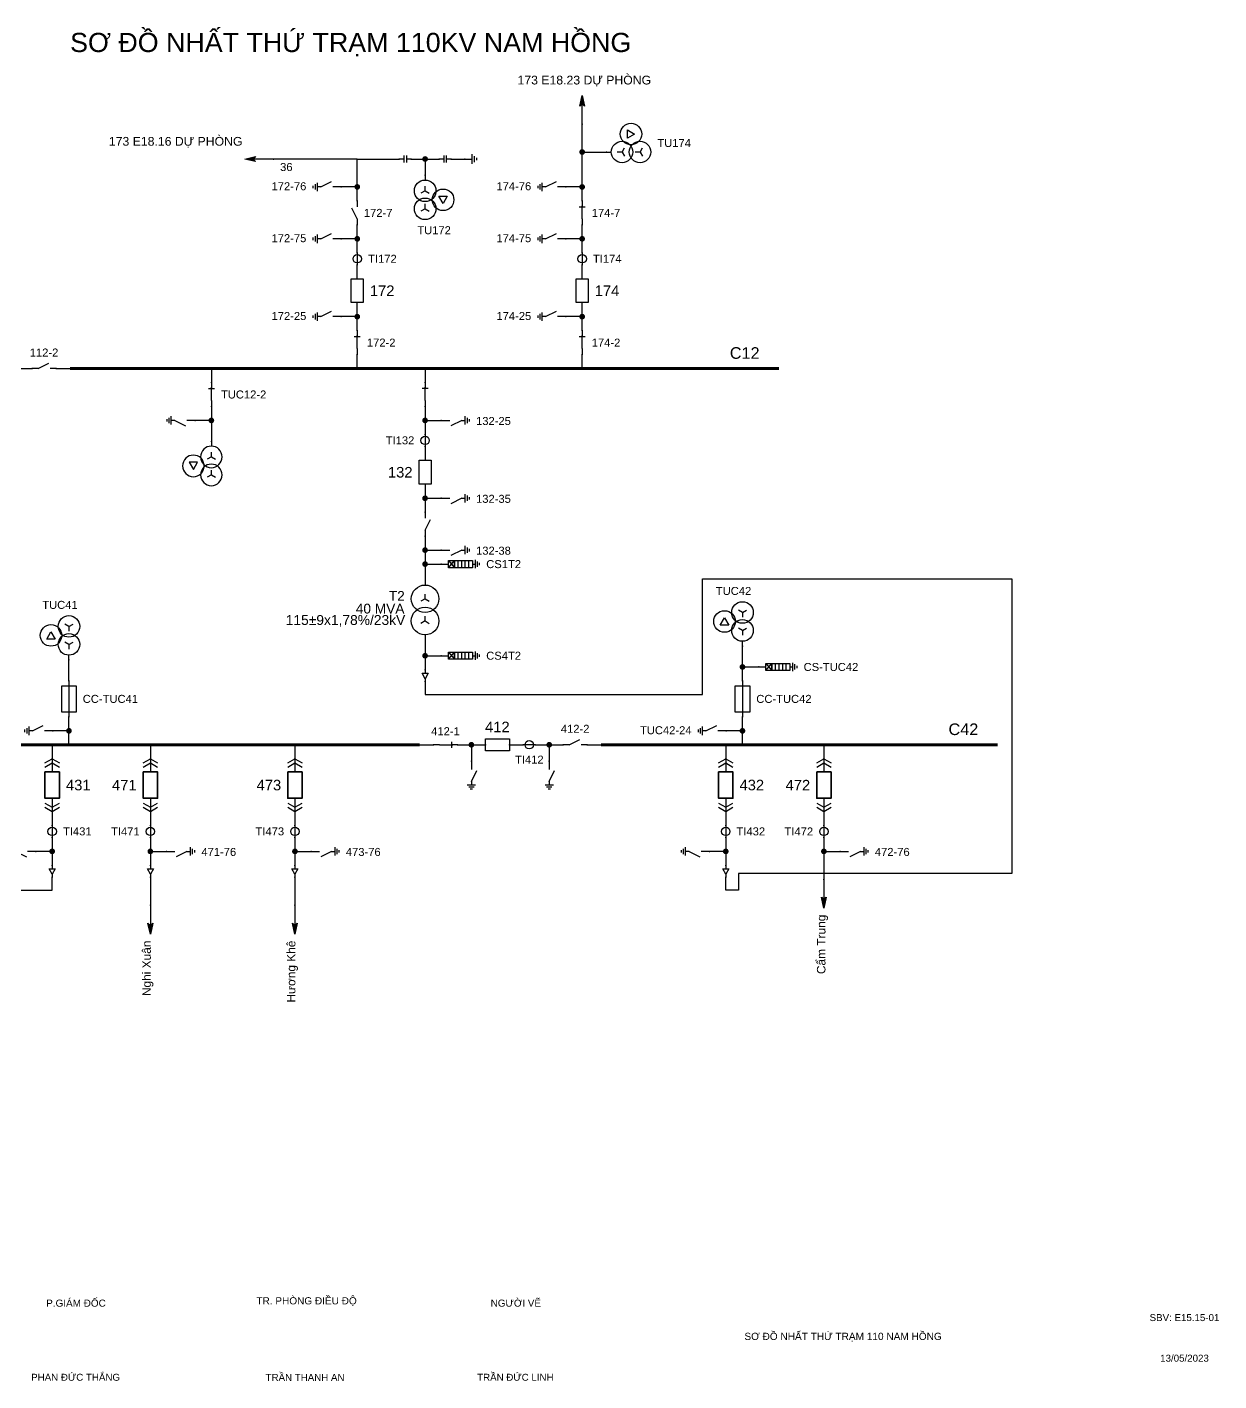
# Model space of a CAD drawing. Header units: millimetres. Extents: x -284 to 397, y 8 to 290.
# Drawn here: x 148.5 to 397.2, y 7.7 to 290.1 of the extents above; entities that cross this region are included whole.
import ezdxf

# ---------------------------------------------------------------- set-up
doc = ezdxf.new("R2010")
doc.units = ezdxf.units.MM
for name, color, linetype, lineweight in [('BUSBAR_110KV', 1, 'Continuous', 50), ('BUSBAR_22KV', 5, 'Continuous', 50), ('GROUND', 3, 'Continuous', 25), ('HV_110KV', 1, 'Continuous', 25), ('MV_22KV', 5, 'Continuous', 25)]:
    doc.layers.add(name, color=color, linetype=linetype, lineweight=lineweight)
doc.layers.add('SYM_PORTS', color=8, linetype='Continuous', plot=False)
doc.layers.add('TEXT', color=7, linetype='Continuous')
doc.styles.add('SLD_TEXT', font='arial.ttf')

# ---------------------------------------------------------------- blocks, each defined once
blk = doc.blocks.new('SYM_DISCONNECTOR_OPEN')
at = {"lineweight": 25}
for points in [[(0, -1.25), (-1.125, 1)], [(0, 2.5), (0, 1.25)], [(0, -1.25), (0, -2.5)]]:
    blk.add_lwpolyline(points, dxfattribs=at)
at = {"layer": 'SYM_PORTS'}
for p in [(0, 2.5), (0, -2.5)]:
    blk.add_point(p, dxfattribs=at)
blk.add_attdef('DEVICE_CODE', (1, -0.5), '', height=2)
blk = doc.blocks.new('SYM_DISCONNECTOR_CLOSED')
at = {"lineweight": 25}
for points in [[(-0.625, 1.25), (0.625, 1.25)], [(0, 2.5), (0, 1.25)], [(0, -1.25), (0, 1.5)], [(0, -1.25), (0, -2.5)]]:
    blk.add_lwpolyline(points, dxfattribs=at)
at = {"layer": 'SYM_PORTS'}
for p in [(0, 2.5), (0, -2.5)]:
    blk.add_point(p, dxfattribs=at)
blk.add_attdef('DEVICE_CODE', (1.625, -0.5), '', height=2)
blk = doc.blocks.new('SYM_EARTHING_SWITCH_OPEN')
at = {"lineweight": 25}
for points in [[(0, 3), (0, 1.25)], [(0, -1.25), (-1.125, 1)], [(-0.875, -2), (0.875, -2)], [(-0.5625, -2.4375), (0.5625, -2.4375)], [(0, -1.25), (0, -2)], [(-0.25, -2.875), (0.25, -2.875)]]:
    blk.add_lwpolyline(points, dxfattribs=at)
at = {"layer": 'SYM_PORTS'}
blk.add_point((0, 3), dxfattribs=at)
blk.add_attdef('DEVICE_CODE', (1.875, 0), '', height=2)
blk = doc.blocks.new('SYM_CIRCUIT_BREAKER')
at = {"lineweight": 25}
blk.add_lwpolyline([(-1.25, 2.5), (1.25, 2.5), (1.25, -2.5), (-1.25, -2.5)], close=True, dxfattribs=at)
at = {"layer": 'SYM_PORTS'}
for p in [(0, 2.5), (0, -2.5)]:
    blk.add_point(p, dxfattribs=at)
blk.add_attdef('DEVICE_CODE', (2.25, -0.5), '', height=2)
at = {"flags": 1}
blk.add_attdef('RATING', (2.25, -3.5), '', height=2, dxfattribs=at)
blk = doc.blocks.new('SYM_CURRENT_TRANSFORMER')
at = {"lineweight": 25}
blk.add_lwpolyline([(0, 1.25), (0, -1.25)], dxfattribs=at)
blk.add_circle((0, 0), 0.875, dxfattribs=at)
at = {"layer": 'SYM_PORTS'}
for p in [(0, 1.25), (0, -1.25)]:
    blk.add_point(p, dxfattribs=at)
blk.add_attdef('DEVICE_CODE', (1.875, -1.75), '', height=2)
at = {"flags": 1}
blk.add_attdef('RATIO', (1.875, -4.75), '', height=2, dxfattribs=at)
blk = doc.blocks.new('SYM_COUPLING_CAPACITOR')
at = {"lineweight": 25}
for points in [[(-0.75, 0.25), (0.75, 0.25)], [(0, 1.25), (0, 0.25)], [(-0.75, -0.25), (0.75, -0.25)], [(0, -0.25), (0, -1.25)]]:
    blk.add_lwpolyline(points, dxfattribs=at)
at = {"layer": 'SYM_PORTS'}
for p in [(0, 1.25), (0, -1.25)]:
    blk.add_point(p, dxfattribs=at)
blk.add_attdef('DEVICE_CODE', (1.75, -1.75), '', height=2)
blk = doc.blocks.new('SYM_VOLTAGE_TRANSFORMER')
at = {"lineweight": 25}
for points in [[(0, 4.625), (0, 3.625)], [(0, 1.375), (-0.8625, 0.875)], [(0, 1.375), (0, 2.375)], [(0, 1.375), (0.8625, 0.875)], [(0, -2.375), (-0.8625, -2.875)], [(0, -2.375), (0, -1.375)], [(0, -2.375), (0.8625, -2.875)]]:
    blk.add_lwpolyline(points, dxfattribs=at)
blk.add_lwpolyline([(2.875, 0.25), (4.625, 0.25), (3.75, -1.25)], close=True, dxfattribs=at)
for centre in [(0, 1.375), (3.75, -0.5), (0, -2.375)]:
    blk.add_circle(centre, 2.25, dxfattribs=at)
at = {"layer": 'SYM_PORTS'}
blk.add_point((0, 4.625), dxfattribs=at)
blk.add_attdef('DEVICE_CODE', (7, 1.625), '', height=2)
at = {"flags": 1}
blk.add_attdef('RATIO', (7, -1.375), '', height=2, dxfattribs=at)
blk = doc.blocks.new('SYM_GROUND_SYMBOL')
at = {"lineweight": 25}
for points in [[(0, 1.25), (0, -0.25)], [(-1, -0.25), (1, -0.25)], [(-0.625, -0.75), (0.625, -0.75)], [(-0.25, -1.25), (0.25, -1.25)]]:
    blk.add_lwpolyline(points, dxfattribs=at)
at = {"layer": 'SYM_PORTS'}
blk.add_point((0, 1.25), dxfattribs=at)
blk = doc.blocks.new('SYM_LINE_FEEDER_ARROW')
blk.add_hatch(color=7).paths.add_polyline_path([(0, -3), (-0.5, -0.75), (0, -1.25), (0.5, -0.75)])
at = {"lineweight": 25}
blk.add_lwpolyline([(0, 3), (0, -1.25)], dxfattribs=at)
blk.add_lwpolyline([(0, -3), (-0.5, -0.75), (0, -1.25), (0.5, -0.75)], close=True, dxfattribs=at)
at = {"layer": 'SYM_PORTS'}
blk.add_point((0, 3), dxfattribs=at)
blk.add_attdef('LINE_NAME', (1.5, 0), '', height=2)
blk = doc.blocks.new('SYM_SURGE_ARRESTER')
at = {"lineweight": 25}
for points in [[(0, 4), (0, 2.5)], [(-0.75, 2.5), (0.75, 1.25)], [(0.75, 2.5), (-0.75, 1.25)], [(-0.75, 0.5), (0.75, 0.5)], [(-0.75, -0.25), (0.75, -0.25)], [(-0.75, -1), (0.75, -1)], [(-0.75, -1.75), (0.75, -1.75)], [(0, -2.5), (0, -3.125)], [(-0.875, -3.125), (0.875, -3.125)], [(-0.5625, -3.5625), (0.5625, -3.5625)], [(-0.25, -4), (0.25, -4)]]:
    blk.add_lwpolyline(points, dxfattribs=at)
for points in [[(-0.75, 2.5), (0.75, 2.5), (0.75, 1.25), (-0.75, 1.25)], [(-0.75, 1.25), (0.75, 1.25), (0.75, -2.5), (-0.75, -2.5)]]:
    blk.add_lwpolyline(points, close=True, dxfattribs=at)
at = {"layer": 'SYM_PORTS'}
blk.add_point((0, 4), dxfattribs=at)
blk.add_attdef('DEVICE_CODE', (1.875, 1), '', height=2)
blk = doc.blocks.new('SYM_TRANSFORMER_2W')
at = {"lineweight": 25}
for points in [[(0, 2.3125), (0, 3.3125)], [(0, 2.3125), (-0.8625, 1.8125)], [(0, 2.3125), (0.8625, 1.8125)], [(0, -2.3125), (-0.8625, -2.8125)], [(0, -2.3125), (0, -1.3125)], [(0, -2.3125), (0.8625, -2.8125)]]:
    blk.add_lwpolyline(points, dxfattribs=at)
for centre in [(0, 2.3125), (0, -2.3125)]:
    blk.add_circle(centre, 2.875, dxfattribs=at)
at = {"layer": 'SYM_PORTS'}
for p in [(0, 5.1875), (0, -5.1875)]:
    blk.add_point(p, dxfattribs=at)
blk.add_attdef('DEVICE_CODE', (3.875, 2.1875), '', height=2)
at = {"flags": 1}
for tag, p in [('POWER', (3.875, -0.8125)), ('VOLTAGE_RATIO', (3.875, -3.8125))]:
    blk.add_attdef(tag, p, '', height=2, dxfattribs=at)
blk = doc.blocks.new('SYM_CABLE_TERMINATION')
at = {"lineweight": 25}
blk.add_lwpolyline([(-0.625, 0.5), (0.625, 0.5), (0, -0.625)], close=True, dxfattribs=at)
for points in [[(0, 1.25), (0, 0.5)], [(0, -0.625), (0, -1.25)]]:
    blk.add_lwpolyline(points, dxfattribs=at)
at = {"layer": 'SYM_PORTS'}
for p in [(0, 1.25), (0, -1.25)]:
    blk.add_point(p, dxfattribs=at)
blk = doc.blocks.new('SYM_DRAWOUT_BREAKER')
at = {"lineweight": 25}
for points in [[(-1.5, 4.625), (0, 5.5), (1.5, 4.625)], [(-1.5, 3.75), (0, 4.625), (1.5, 3.75)], [(0, 5.5), (0, 2.75)], [(0, -2.75), (0, -5.5)], [(-1.5, -3.75), (0, -4.625), (1.5, -3.75)], [(-1.5, -4.625), (0, -5.5), (1.5, -4.625)]]:
    blk.add_lwpolyline(points, dxfattribs=at)
at = {"lineweight": 35}
blk.add_lwpolyline([(-1.5, 2.75), (1.5, 2.75), (1.5, -2.75), (-1.5, -2.75)], close=True, dxfattribs=at)
at = {"layer": 'SYM_PORTS'}
for p in [(0, 5.5), (0, -5.5)]:
    blk.add_point(p, dxfattribs=at)
blk.add_attdef('DEVICE_CODE', (2.5, 2.5), '', height=2)
at = {"flags": 1}
blk.add_attdef('RATING', (2.5, -0.5), '', height=2, dxfattribs=at)
blk = doc.blocks.new('SYM_FUSE_DISCONNECTOR')
at = {"lineweight": 25}
blk.add_lwpolyline([(0, 3.75), (0, -3.75)], dxfattribs=at)
blk.add_lwpolyline([(-1.5, 2.75), (1.5, 2.75), (1.5, -2.75), (-1.5, -2.75)], close=True, dxfattribs=at)
at = {"layer": 'SYM_PORTS'}
for p in [(0, 3.75), (0, -3.75)]:
    blk.add_point(p, dxfattribs=at)
blk.add_attdef('DEVICE_CODE', (2.5, 0.75), '', height=2)
at = {"flags": 1}
blk.add_attdef('RATING', (2.5, -2.25), '', height=2, dxfattribs=at)

msp = doc.modelspace()

# ---------------------------------------------------------------- hatches: boundary and pattern name
at = {"layer": 'HV_110KV'}
h = msp.add_hatch(color=7, dxfattribs=at)
edge = h.paths.add_edge_path()
edge.add_arc((231.58, 262.6), 0.6, 0, 360)
h = msp.add_hatch(color=7, dxfattribs=at)
edge = h.paths.add_edge_path()
edge.add_arc((264.35, 264.06), 0.6, 0, 360)
h = msp.add_hatch(color=7, dxfattribs=at)
edge = h.paths.add_edge_path()
edge.add_arc((217.42, 256.78), 0.6, 0, 360)
h = msp.add_hatch(color=7, dxfattribs=at)
edge = h.paths.add_edge_path()
edge.add_arc((264.35, 256.78), 0.6, 0, 360)
h = msp.add_hatch(color=7, dxfattribs=at)
edge = h.paths.add_edge_path()
edge.add_arc((217.42, 245.95), 0.6, 0, 360)
h = msp.add_hatch(color=7, dxfattribs=at)
edge = h.paths.add_edge_path()
edge.add_arc((264.35, 245.95), 0.6, 0, 360)
h = msp.add_hatch(color=7, dxfattribs=at)
edge = h.paths.add_edge_path()
edge.add_arc((217.42, 229.71), 0.6, 0, 360)
h = msp.add_hatch(color=7, dxfattribs=at)
edge = h.paths.add_edge_path()
edge.add_arc((264.35, 229.71), 0.6, 0, 360)
h = msp.add_hatch(color=7, dxfattribs=at)
edge = h.paths.add_edge_path()
edge.add_arc((186.97, 208.06), 0.6, 0, 360)
h = msp.add_hatch(color=7, dxfattribs=at)
edge = h.paths.add_edge_path()
edge.add_arc((231.57, 208.06), 0.6, 0, 360)
h = msp.add_hatch(color=7, dxfattribs=at)
edge = h.paths.add_edge_path()
edge.add_arc((231.57, 191.82), 0.6, 0, 360)
h = msp.add_hatch(color=7, dxfattribs=at)
edge = h.paths.add_edge_path()
edge.add_arc((231.57, 181), 0.6, 0, 360)
h = msp.add_hatch(color=7, dxfattribs=at)
edge = h.paths.add_edge_path()
edge.add_arc((231.57, 178.09), 0.6, 0, 360)
at = {"layer": 'MV_22KV'}
h = msp.add_hatch(color=7, dxfattribs=at)
edge = h.paths.add_edge_path()
edge.add_arc((231.57, 158.97), 0.6, 0, 360)
h = msp.add_hatch(color=7, dxfattribs=at)
edge = h.paths.add_edge_path()
edge.add_arc((297.81, 156.63), 0.6, 0, 360)
h = msp.add_hatch(color=7, dxfattribs=at)
edge = h.paths.add_edge_path()
edge.add_arc((157.25, 143.3), 0.6, 0, 360)
h = msp.add_hatch(color=7, dxfattribs=at)
edge = h.paths.add_edge_path()
edge.add_arc((297.81, 143.3), 0.6, 0, 360)
h = msp.add_hatch(color=7, dxfattribs=at)
edge = h.paths.add_edge_path()
edge.add_arc((241.24, 140.39), 0.6, 0, 360)
h = msp.add_hatch(color=7, dxfattribs=at)
edge = h.paths.add_edge_path()
edge.add_arc((257.48, 140.39), 0.6, 0, 360)
h = msp.add_hatch(color=7, dxfattribs=at)
edge = h.paths.add_edge_path()
edge.add_arc((153.75, 118.15), 0.6, 0, 360)
h = msp.add_hatch(color=7, dxfattribs=at)
edge = h.paths.add_edge_path()
edge.add_arc((174.24, 118.15), 0.6, 0, 360)
h = msp.add_hatch(color=7, dxfattribs=at)
edge = h.paths.add_edge_path()
edge.add_arc((204.41, 118.15), 0.6, 0, 360)
h = msp.add_hatch(color=7, dxfattribs=at)
edge = h.paths.add_edge_path()
edge.add_arc((294.32, 118.15), 0.6, 0, 360)
h = msp.add_hatch(color=7, dxfattribs=at)
edge = h.paths.add_edge_path()
edge.add_arc((314.8, 118.15), 0.6, 0, 360)

# ---------------------------------------------------------------- linework, layer by layer
at = {"layer": 'BUSBAR_110KV', "const_width": 0.577}
msp.add_lwpolyline([(157.47, 218.89), (305.43, 218.89)], dxfattribs=at)
at = {"layer": 'BUSBAR_22KV', "const_width": 0.577}
for points in [[(121.54, 140.39), (230.42, 140.39)], [(268.31, 140.39), (351.08, 140.39)]]:
    msp.add_lwpolyline(points, dxfattribs=at)
at = {"layer": 'GROUND'}
msp.add_lwpolyline([(236.99, 262.6), (239.9, 262.6)], dxfattribs=at)
at = {"layer": 'HV_110KV'}
for points in [[(264.35, 264.06), (264.35, 269.88)], [(264.35, 256.78), (264.35, 264.06)], [(264.35, 264.06), (269.43, 264.06)], [(217.42, 262.6), (199.95, 262.6)], [(217.42, 256.78), (217.42, 262.6)], [(217.42, 262.6), (226.16, 262.6)], [(228.66, 262.6), (231.58, 262.6)], [(231.58, 262.6), (231.58, 259.22)], [(231.58, 262.6), (234.49, 262.6)], [(217.42, 256.78), (214.04, 256.78)], [(217.42, 253.86), (217.42, 256.78)], [(264.35, 256.78), (260.97, 256.78)], [(264.35, 253.86), (264.35, 256.78)], [(217.42, 245.95), (217.42, 248.86)], [(264.35, 245.95), (264.35, 248.86)], [(217.42, 245.95), (214.04, 245.95)], [(217.42, 243.04), (217.42, 245.95)], [(264.35, 245.95), (260.97, 245.95)], [(264.35, 243.04), (264.35, 245.95)], [(217.42, 237.63), (217.42, 240.54)], [(264.35, 237.63), (264.35, 240.54)], [(217.42, 229.71), (217.42, 232.63)], [(264.35, 229.71), (264.35, 232.63)], [(217.42, 229.71), (214.04, 229.71)], [(217.42, 226.8), (217.42, 229.71)], [(264.35, 229.71), (260.97, 229.71)], [(264.35, 226.8), (264.35, 229.71)], [(217.42, 218.89), (217.42, 221.8)], [(264.35, 218.89), (264.35, 221.8)], [(146.64, 218.89), (149.55, 218.89)], [(154.55, 218.89), (157.47, 218.89)], [(186.97, 218.89), (186.97, 215.97)], [(231.57, 218.89), (231.57, 215.97)], [(186.97, 210.97), (186.97, 208.06)], [(231.57, 210.97), (231.57, 208.06)], [(186.97, 208.06), (183.59, 208.06)], [(186.97, 208.06), (186.97, 203.69)], [(231.57, 208.06), (234.96, 208.06)], [(231.57, 208.06), (231.57, 205.15)], [(231.57, 202.65), (231.57, 199.74)], [(231.57, 194.74), (231.57, 191.82)], [(231.57, 191.82), (234.96, 191.82)], [(231.57, 191.82), (231.57, 188.91)], [(231.57, 183.91), (231.57, 181)], [(231.57, 181), (234.96, 181)], [(231.57, 181), (231.57, 178.09)], [(231.57, 178.09), (234.96, 178.09)], [(231.57, 178.09), (231.57, 173.72)]]:
    msp.add_lwpolyline(points, dxfattribs=at)
at = {"layer": 'MV_22KV'}
for points in [[(231.57, 153.56), (231.57, 150.86), (289.5, 150.86), (289.5, 175.04), (354, 175.04), (354, 113.54), (297, 113.54), (297, 110.04), (294.32, 110.04), (294.32, 112.74)], [(231.57, 163.34), (231.57, 158.97)], [(231.57, 158.97), (234.96, 158.97)], [(231.57, 158.97), (231.57, 156.06)], [(297.81, 156.63), (297.81, 160.99)], [(157.25, 153.71), (157.25, 158.08)], [(297.81, 153.71), (297.81, 156.63)], [(297.81, 156.63), (301.2, 156.63)], [(95.71, 153.56), (95.71, 150.86), (95.71, 110.04), (153.75, 110.04), (153.75, 112.74)], [(157.25, 143.3), (157.25, 146.21)], [(297.81, 143.3), (297.81, 146.21)], [(157.25, 143.3), (153.87, 143.3)], [(157.25, 140.39), (157.25, 143.3)], [(297.81, 143.3), (294.43, 143.3)], [(297.81, 140.39), (297.81, 143.3)], [(153.75, 140.39), (153.75, 137.47)], [(174.24, 140.39), (174.24, 137.47)], [(204.41, 140.39), (204.41, 137.47)], [(230.42, 140.39), (233.33, 140.39)], [(238.33, 140.39), (241.24, 140.39)], [(241.24, 140.39), (241.24, 137)], [(241.24, 140.39), (244.16, 140.39)], [(249.16, 140.39), (252.07, 140.39)], [(254.57, 140.39), (257.48, 140.39)], [(257.48, 140.39), (257.48, 137)], [(257.48, 140.39), (260.4, 140.39)], [(265.4, 140.39), (268.31, 140.39)], [(294.32, 140.39), (294.32, 137.47)], [(314.8, 140.39), (314.8, 137.47)], [(153.75, 126.47), (153.75, 123.56)], [(174.24, 126.47), (174.24, 123.56)], [(204.41, 126.47), (204.41, 123.56)], [(294.32, 126.47), (294.32, 123.56)], [(314.8, 126.47), (314.8, 123.56)], [(153.75, 121.06), (153.75, 118.15)], [(174.24, 121.06), (174.24, 118.15)], [(204.41, 121.06), (204.41, 118.15)], [(294.32, 121.06), (294.32, 118.15)], [(314.8, 121.06), (314.8, 118.15)], [(153.75, 118.15), (150.37, 118.15)], [(153.75, 118.15), (153.75, 115.24)], [(174.24, 118.15), (177.63, 118.15)], [(174.24, 118.15), (174.24, 115.24)], [(204.41, 118.15), (207.79, 118.15)], [(204.41, 118.15), (204.41, 115.24)], [(294.32, 118.15), (290.93, 118.15)], [(294.32, 118.15), (294.32, 115.24)], [(314.8, 118.15), (318.19, 118.15)], [(314.8, 118.15), (314.8, 112.32)], [(174.24, 112.74), (174.24, 106.91)], [(204.41, 112.74), (204.41, 106.91)]]:
    msp.add_lwpolyline(points, dxfattribs=at)

# ---------------------------------------------------------------- block references
at = {"layer": 'GROUND'}
for name, p, rotation in [('SYM_COUPLING_CAPACITOR', (235.74, 262.6), 270), ('SYM_GROUND_SYMBOL', (241.15, 262.6), 90)]:
    msp.add_blockref(name, p, dxfattribs=dict(at, rotation=rotation))
at = {"layer": 'HV_110KV'}
for name, p, rotation in [('SYM_LINE_FEEDER_ARROW', (264.35, 272.88), 180), ('SYM_LINE_FEEDER_ARROW', (196.95, 262.6), 270), ('SYM_COUPLING_CAPACITOR', (227.41, 262.6), 270)]:
    msp.add_blockref(name, p, dxfattribs=dict(at, rotation=rotation))
ref = msp.add_blockref('SYM_VOLTAGE_TRANSFORMER', (274.05, 264.06), dxfattribs=dict(at, rotation=90))
ref.add_attrib('DEVICE_CODE', 'TU174', (280.05, 265.11), dxfattribs={"layer": 'TEXT', "height": 1.67, "style": 'SLD_TEXT'})
ref = msp.add_blockref('SYM_EARTHING_SWITCH_OPEN', (211.04, 256.78), dxfattribs=dict(at, rotation=270))
ref.add_attrib('DEVICE_CODE', '172-76', (199.53, 256.08), dxfattribs={"layer": 'TEXT', "height": 1.67, "style": 'SLD_TEXT'})
ref = msp.add_blockref('SYM_VOLTAGE_TRANSFORMER', (231.58, 254.59), dxfattribs=at)
ref.add_attrib('DEVICE_CODE', 'TU172', (229.95, 246.91), dxfattribs={"layer": 'TEXT', "height": 1.67, "style": 'SLD_TEXT'})
ref = msp.add_blockref('SYM_EARTHING_SWITCH_OPEN', (257.97, 256.78), dxfattribs=dict(at, rotation=270))
ref.add_attrib('DEVICE_CODE', '174-76', (246.46, 256.08), dxfattribs={"layer": 'TEXT', "height": 1.67, "style": 'SLD_TEXT'})
ref = msp.add_blockref('SYM_DISCONNECTOR_OPEN', (217.42, 251.36), dxfattribs=at)
ref.add_attrib('DEVICE_CODE', '172-7', (218.8, 250.52), dxfattribs={"layer": 'TEXT', "height": 1.67, "style": 'SLD_TEXT'})
ref = msp.add_blockref('SYM_DISCONNECTOR_CLOSED', (264.35, 251.36), dxfattribs=at)
ref.add_attrib('DEVICE_CODE', '174-7', (266.35, 250.52), dxfattribs={"layer": 'TEXT', "height": 1.67, "style": 'SLD_TEXT'})
ref = msp.add_blockref('SYM_EARTHING_SWITCH_OPEN', (211.04, 245.95), dxfattribs=dict(at, rotation=270))
ref.add_attrib('DEVICE_CODE', '172-75', (199.53, 245.25), dxfattribs={"layer": 'TEXT', "height": 1.67, "style": 'SLD_TEXT'})
ref = msp.add_blockref('SYM_EARTHING_SWITCH_OPEN', (257.97, 245.95), dxfattribs=dict(at, rotation=270))
ref.add_attrib('DEVICE_CODE', '174-75', (246.46, 245.25), dxfattribs={"layer": 'TEXT', "height": 1.67, "style": 'SLD_TEXT'})
ref = msp.add_blockref('SYM_CURRENT_TRANSFORMER', (217.42, 241.79), dxfattribs=at)
ref.add_attrib('DEVICE_CODE', 'TI172', (219.68, 240.95), dxfattribs={"layer": 'TEXT', "height": 1.67, "style": 'SLD_TEXT'})
ref = msp.add_blockref('SYM_CURRENT_TRANSFORMER', (264.35, 241.79), dxfattribs=at)
ref.add_attrib('DEVICE_CODE', 'TI174', (266.6, 240.95), dxfattribs={"layer": 'TEXT', "height": 1.67, "style": 'SLD_TEXT'})
ref = msp.add_blockref('SYM_CIRCUIT_BREAKER', (217.42, 235.13), dxfattribs=at)
ref.add_attrib('DEVICE_CODE', '172', (220.05, 234.02), dxfattribs={"layer": 'TEXT', "height": 2.202, "style": 'SLD_TEXT'})
ref = msp.add_blockref('SYM_CIRCUIT_BREAKER', (264.35, 235.13), dxfattribs=at)
ref.add_attrib('DEVICE_CODE', '174', (266.98, 234.02), dxfattribs={"layer": 'TEXT', "height": 2.202, "style": 'SLD_TEXT'})
ref = msp.add_blockref('SYM_EARTHING_SWITCH_OPEN', (211.04, 229.71), dxfattribs=dict(at, rotation=270))
ref.add_attrib('DEVICE_CODE', '172-25', (199.53, 229.01), dxfattribs={"layer": 'TEXT', "height": 1.67, "style": 'SLD_TEXT'})
ref = msp.add_blockref('SYM_EARTHING_SWITCH_OPEN', (257.97, 229.71), dxfattribs=dict(at, rotation=270))
ref.add_attrib('DEVICE_CODE', '174-25', (246.46, 229.01), dxfattribs={"layer": 'TEXT', "height": 1.67, "style": 'SLD_TEXT'})
ref = msp.add_blockref('SYM_DISCONNECTOR_CLOSED', (217.42, 224.3), dxfattribs=at)
ref.add_attrib('DEVICE_CODE', '172-2', (219.43, 223.46), dxfattribs={"layer": 'TEXT', "height": 1.67, "style": 'SLD_TEXT'})
ref = msp.add_blockref('SYM_DISCONNECTOR_CLOSED', (264.35, 224.3), dxfattribs=at)
ref.add_attrib('DEVICE_CODE', '174-2', (266.35, 223.46), dxfattribs={"layer": 'TEXT', "height": 1.67, "style": 'SLD_TEXT'})
ref = msp.add_blockref('SYM_DISCONNECTOR_OPEN', (152.05, 218.89), dxfattribs=dict(at, rotation=270))
ref.add_attrib('DEVICE_CODE', '112-2', (149.07, 221.39), dxfattribs={"layer": 'TEXT', "height": 1.67, "style": 'SLD_TEXT'})
ref = msp.add_blockref('SYM_DISCONNECTOR_CLOSED', (231.57, 213.47), dxfattribs=dict(at, xscale=-1))
ref.add_attrib('DEVICE_CODE', '132-2', (223.61, 212.65), dxfattribs={"layer": 'TEXT', "extrusion": (0, 0, -1), "height": 1.67, "style": 'SLD_TEXT'})
ref = msp.add_blockref('SYM_DISCONNECTOR_CLOSED', (186.97, 213.47), dxfattribs=at)
ref.add_attrib('DEVICE_CODE', 'TUC12-2', (188.97, 212.64), dxfattribs={"layer": 'TEXT', "height": 1.67, "style": 'SLD_TEXT'})
ref = msp.add_blockref('SYM_EARTHING_SWITCH_OPEN', (180.59, 208.06), dxfattribs=dict(at, xscale=-1, rotation=270))
ref.add_attrib('DEVICE_CODE', 'TUC12-24', (165.58, 207.1), dxfattribs={"layer": 'TEXT', "extrusion": (0, 0, -1), "height": 1.67, "style": 'SLD_TEXT'})
ref = msp.add_blockref('SYM_EARTHING_SWITCH_OPEN', (237.96, 208.06), dxfattribs=dict(at, rotation=90))
ref.add_attrib('DEVICE_CODE', '132-25', (242.21, 207.11), dxfattribs={"layer": 'TEXT', "height": 1.67, "style": 'SLD_TEXT'})
ref = msp.add_blockref('SYM_VOLTAGE_TRANSFORMER', (186.97, 199.07), dxfattribs=dict(at, xscale=-1))
ref.add_attrib('DEVICE_CODE', 'TUC12', (181.4, 191.37), dxfattribs={"layer": 'TEXT', "extrusion": (0, 0, -1), "height": 1.67, "style": 'SLD_TEXT'})
ref = msp.add_blockref('SYM_CURRENT_TRANSFORMER', (231.57, 203.9), dxfattribs=at)
ref.add_attrib('DEVICE_CODE', 'TI132', (223.36, 203.07), dxfattribs={"layer": 'TEXT', "height": 1.67, "style": 'SLD_TEXT'})
ref = msp.add_blockref('SYM_CIRCUIT_BREAKER', (231.57, 197.24), dxfattribs=at)
ref.add_attrib('DEVICE_CODE', '132', (223.82, 196.15), dxfattribs={"layer": 'TEXT', "height": 2.203, "style": 'SLD_TEXT'})
ref = msp.add_blockref('SYM_EARTHING_SWITCH_OPEN', (237.96, 191.82), dxfattribs=dict(at, rotation=90))
ref.add_attrib('DEVICE_CODE', '132-35', (242.21, 190.87), dxfattribs={"layer": 'TEXT', "height": 1.67, "style": 'SLD_TEXT'})
ref = msp.add_blockref('SYM_DISCONNECTOR_OPEN', (231.57, 186.41), dxfattribs=dict(at, xscale=-1))
ref.add_attrib('DEVICE_CODE', '132-3', (224.23, 185.59), dxfattribs={"layer": 'TEXT', "extrusion": (0, 0, -1), "height": 1.67, "style": 'SLD_TEXT'})
ref = msp.add_blockref('SYM_EARTHING_SWITCH_OPEN', (237.96, 181), dxfattribs=dict(at, rotation=90))
ref.add_attrib('DEVICE_CODE', '132-38', (242.21, 180.05), dxfattribs={"layer": 'TEXT', "height": 1.67, "style": 'SLD_TEXT'})
ref = msp.add_blockref('SYM_SURGE_ARRESTER', (238.96, 178.09), dxfattribs=dict(at, rotation=90))
ref.add_attrib('DEVICE_CODE', 'CS1T2', (244.33, 177.25), dxfattribs={"layer": 'TEXT', "height": 1.67, "style": 'SLD_TEXT'})
ref = msp.add_blockref('SYM_TRANSFORMER_2W', (231.57, 168.53), dxfattribs=at)
ref.add_attrib('DEVICE_CODE', 'T2', (224.02, 170.43), dxfattribs={"layer": 'TEXT', "height": 2.027, "style": 'SLD_TEXT'})
at = {"layer": 'MV_22KV'}
ref = msp.add_blockref('SYM_VOLTAGE_TRANSFORMER', (297.81, 165.62), dxfattribs=dict(at, rotation=180))
ref.add_attrib('DEVICE_CODE', 'TUC42', (292.25, 171.65), dxfattribs={"layer": 'TEXT', "height": 1.67, "style": 'SLD_TEXT'})
ref = msp.add_blockref('SYM_VOLTAGE_TRANSFORMER', (157.25, 162.71), dxfattribs=dict(at, rotation=180))
ref.add_attrib('DEVICE_CODE', 'TUC41', (151.68, 168.74), dxfattribs={"layer": 'TEXT', "height": 1.67, "style": 'SLD_TEXT'})
ref = msp.add_blockref('SYM_SURGE_ARRESTER', (238.96, 158.97), dxfattribs=dict(at, rotation=90))
ref.add_attrib('DEVICE_CODE', 'CS4T2', (244.33, 158.14), dxfattribs={"layer": 'TEXT', "height": 1.67, "style": 'SLD_TEXT'})
for name, p in [('SYM_CABLE_TERMINATION', (231.57, 154.81)), ('SYM_CABLE_TERMINATION', (153.75, 113.99)), ('SYM_CABLE_TERMINATION', (174.24, 113.99)), ('SYM_CABLE_TERMINATION', (204.41, 113.99)), ('SYM_CABLE_TERMINATION', (294.32, 113.99)), ('SYM_LINE_FEEDER_ARROW', (314.8, 109.32)), ('SYM_LINE_FEEDER_ARROW', (174.24, 103.91)), ('SYM_LINE_FEEDER_ARROW', (204.41, 103.91))]:
    msp.add_blockref(name, p, dxfattribs=at)
ref = msp.add_blockref('SYM_SURGE_ARRESTER', (305.2, 156.63), dxfattribs=dict(at, rotation=90))
ref.add_attrib('DEVICE_CODE', 'CS-TUC42', (310.57, 155.79), dxfattribs={"layer": 'TEXT', "height": 1.67, "style": 'SLD_TEXT'})
ref = msp.add_blockref('SYM_FUSE_DISCONNECTOR', (157.25, 149.96), dxfattribs=at)
ref.add_attrib('DEVICE_CODE', 'CC-TUC41', (160.13, 149.13), dxfattribs={"layer": 'TEXT', "height": 1.67, "style": 'SLD_TEXT'})
ref = msp.add_blockref('SYM_FUSE_DISCONNECTOR', (297.81, 149.96), dxfattribs=at)
ref.add_attrib('DEVICE_CODE', 'CC-TUC42', (300.69, 149.13), dxfattribs={"layer": 'TEXT', "height": 1.67, "style": 'SLD_TEXT'})
ref = msp.add_blockref('SYM_EARTHING_SWITCH_OPEN', (150.87, 143.3), dxfattribs=dict(at, rotation=270))
ref.add_attrib('DEVICE_CODE', 'TUC41-14', (135.86, 142.59), dxfattribs={"layer": 'TEXT', "height": 1.67, "style": 'SLD_TEXT'})
ref = msp.add_blockref('SYM_DISCONNECTOR_CLOSED', (235.83, 140.39), dxfattribs=dict(at, rotation=270))
ref.add_attrib('DEVICE_CODE', '412-1', (232.85, 142.39), dxfattribs={"layer": 'TEXT', "height": 1.67, "style": 'SLD_TEXT'})
ref = msp.add_blockref('SYM_CIRCUIT_BREAKER', (246.66, 140.39), dxfattribs=dict(at, rotation=270))
ref.add_attrib('DEVICE_CODE', '412', (244.09, 143.01), dxfattribs={"layer": 'TEXT', "height": 2.202, "style": 'SLD_TEXT'})
ref = msp.add_blockref('SYM_DISCONNECTOR_OPEN', (262.9, 140.39), dxfattribs=dict(at, rotation=270))
ref.add_attrib('DEVICE_CODE', '412-2', (259.91, 142.89), dxfattribs={"layer": 'TEXT', "height": 1.67, "style": 'SLD_TEXT'})
ref = msp.add_blockref('SYM_EARTHING_SWITCH_OPEN', (291.43, 143.3), dxfattribs=dict(at, rotation=270))
ref.add_attrib('DEVICE_CODE', 'TUC42-24', (276.42, 142.59), dxfattribs={"layer": 'TEXT', "height": 1.67, "style": 'SLD_TEXT'})
ref = msp.add_blockref('SYM_CURRENT_TRANSFORMER', (253.32, 140.39), dxfattribs=dict(at, rotation=270))
ref.add_attrib('DEVICE_CODE', 'TI412', (250.34, 136.46), dxfattribs={"layer": 'TEXT', "height": 1.67, "style": 'SLD_TEXT'})
ref = msp.add_blockref('SYM_EARTHING_SWITCH_OPEN', (257.48, 134), dxfattribs=dict(at, xscale=-1))
ref.add_attrib('DEVICE_CODE', '412-25', (253.98, 128.08), dxfattribs={"layer": 'TEXT', "extrusion": (0, 0, -1), "height": 1.67, "style": 'SLD_TEXT'})
ref = msp.add_blockref('SYM_EARTHING_SWITCH_OPEN', (241.24, 134), dxfattribs=dict(at, xscale=-1))
ref.add_attrib('DEVICE_CODE', '412-15', (237.74, 128.08), dxfattribs={"layer": 'TEXT', "extrusion": (0, 0, -1), "height": 1.67, "style": 'SLD_TEXT'})
ref = msp.add_blockref('SYM_DRAWOUT_BREAKER', (153.75, 131.97), dxfattribs=at)
ref.add_attrib('DEVICE_CODE', '431', (156.63, 130.89), dxfattribs={"layer": 'TEXT', "height": 2.203, "style": 'SLD_TEXT'})
ref = msp.add_blockref('SYM_DRAWOUT_BREAKER', (174.24, 131.97), dxfattribs=at)
ref.add_attrib('DEVICE_CODE', '471', (166.24, 130.87), dxfattribs={"layer": 'TEXT', "height": 2.202, "style": 'SLD_TEXT'})
ref = msp.add_blockref('SYM_DRAWOUT_BREAKER', (204.41, 131.97), dxfattribs=at)
ref.add_attrib('DEVICE_CODE', '473', (196.41, 130.89), dxfattribs={"layer": 'TEXT', "height": 2.203, "style": 'SLD_TEXT'})
ref = msp.add_blockref('SYM_DRAWOUT_BREAKER', (294.32, 131.97), dxfattribs=at)
ref.add_attrib('DEVICE_CODE', '432', (297.19, 130.89), dxfattribs={"layer": 'TEXT', "height": 2.203, "style": 'SLD_TEXT'})
ref = msp.add_blockref('SYM_DRAWOUT_BREAKER', (314.8, 131.97), dxfattribs=at)
ref.add_attrib('DEVICE_CODE', '472', (306.8, 130.87), dxfattribs={"layer": 'TEXT', "height": 2.202, "style": 'SLD_TEXT'})
ref = msp.add_blockref('SYM_CURRENT_TRANSFORMER', (153.75, 122.31), dxfattribs=at)
ref.add_attrib('DEVICE_CODE', 'TI431', (156.01, 121.49), dxfattribs={"layer": 'TEXT', "height": 1.67, "style": 'SLD_TEXT'})
ref = msp.add_blockref('SYM_CURRENT_TRANSFORMER', (174.24, 122.31), dxfattribs=at)
ref.add_attrib('DEVICE_CODE', 'TI471', (166.03, 121.47), dxfattribs={"layer": 'TEXT', "height": 1.67, "style": 'SLD_TEXT'})
ref = msp.add_blockref('SYM_CURRENT_TRANSFORMER', (204.41, 122.31), dxfattribs=at)
ref.add_attrib('DEVICE_CODE', 'TI473', (196.19, 121.49), dxfattribs={"layer": 'TEXT', "height": 1.67, "style": 'SLD_TEXT'})
ref = msp.add_blockref('SYM_CURRENT_TRANSFORMER', (294.32, 122.31), dxfattribs=at)
ref.add_attrib('DEVICE_CODE', 'TI432', (296.57, 121.49), dxfattribs={"layer": 'TEXT', "height": 1.67, "style": 'SLD_TEXT'})
ref = msp.add_blockref('SYM_CURRENT_TRANSFORMER', (314.8, 122.31), dxfattribs=at)
ref.add_attrib('DEVICE_CODE', 'TI472', (306.59, 121.47), dxfattribs={"layer": 'TEXT', "height": 1.67, "style": 'SLD_TEXT'})
ref = msp.add_blockref('SYM_EARTHING_SWITCH_OPEN', (287.93, 118.15), dxfattribs=dict(at, xscale=-1, rotation=270))
ref.add_attrib('DEVICE_CODE', '432-38', (276.42, 117.2), dxfattribs={"layer": 'TEXT', "extrusion": (0, 0, -1), "height": 1.67, "style": 'SLD_TEXT'})
ref = msp.add_blockref('SYM_EARTHING_SWITCH_OPEN', (147.37, 118.15), dxfattribs=dict(at, xscale=-1, rotation=270))
ref.add_attrib('DEVICE_CODE', '431-38', (135.86, 117.2), dxfattribs={"layer": 'TEXT', "extrusion": (0, 0, -1), "height": 1.67, "style": 'SLD_TEXT'})
ref = msp.add_blockref('SYM_EARTHING_SWITCH_OPEN', (180.63, 118.15), dxfattribs=dict(at, rotation=90))
ref.add_attrib('DEVICE_CODE', '471-76', (184.88, 117.2), dxfattribs={"layer": 'TEXT', "height": 1.67, "style": 'SLD_TEXT'})
ref = msp.add_blockref('SYM_EARTHING_SWITCH_OPEN', (210.79, 118.15), dxfattribs=dict(at, rotation=90))
ref.add_attrib('DEVICE_CODE', '473-76', (215.04, 117.2), dxfattribs={"layer": 'TEXT', "height": 1.67, "style": 'SLD_TEXT'})
ref = msp.add_blockref('SYM_EARTHING_SWITCH_OPEN', (321.19, 118.15), dxfattribs=dict(at, rotation=90))
ref.add_attrib('DEVICE_CODE', '472-76', (325.44, 117.2), dxfattribs={"layer": 'TEXT', "height": 1.67, "style": 'SLD_TEXT'})

# ---------------------------------------------------------------- texts
at = {"layer": 'TEXT', "attachment_point": 7, "style": 'SLD_TEXT'}
for s, insert, char_height in [('SƠ ĐỒ NHẤT THỨ TRẠM 110KV NAM HỒNG', (157.49, 284.03), 4.0045), ('173 E18.23 DỰ PHÒNG', (250.86, 277.75), 1.8289), ('173 E18.16 DỰ PHÒNG', (165.58, 264.97), 1.8289), ('36', (201.32, 260.07), 1.67), ('C12', (295.17, 220.88), 2.425), ('40 MVA', (217.11, 167.75), 2.044), ('115±9x1,78%/23kV', (202.49, 165.01), 2.061), ('C42', (340.81, 142.38), 2.425), ('TR. PHÒNG ĐIỀU ĐỘ', (196.37, 23.31), 1.4991), ('P.GIÁM ĐỐC', (152.5, 23.14), 1.484), ('NGƯỜI VẼ', (245.26, 23.15), 1.474), ('SBV: E15.15-01', (382.78, 20.14), 1.453), ('SƠ ĐỒ NHẤT THỨ TRẠM 110 NAM HỒNG', (298.21, 15.89), 1.5043), ('13/05/2023', (384.98, 11.67), 1.453), ('PHAN ĐỨC THẮNG', (149.37, 7.69), 1.453), ('TRẦN THANH AN', (198.29, 7.68), 1.453), ('TRẦN ĐỨC LINH', (242.44, 7.69), 1.453)]:
    msp.add_mtext(s, dxfattribs=dict(at, insert=insert, char_height=char_height))
at = {"layer": 'TEXT', "char_height": 1.775, "attachment_point": 7, "rotation": 90, "style": 'SLD_TEXT'}
for s, insert in [('Cẩm Trung', (315.66, 92.55)), ('Nghi Xuân', (174.87, 87.96)), ('Hương Khê', (205.04, 86.61))]:
    msp.add_mtext(s, dxfattribs=dict(at, insert=insert))

doc.saveas('drawing.dxf')
